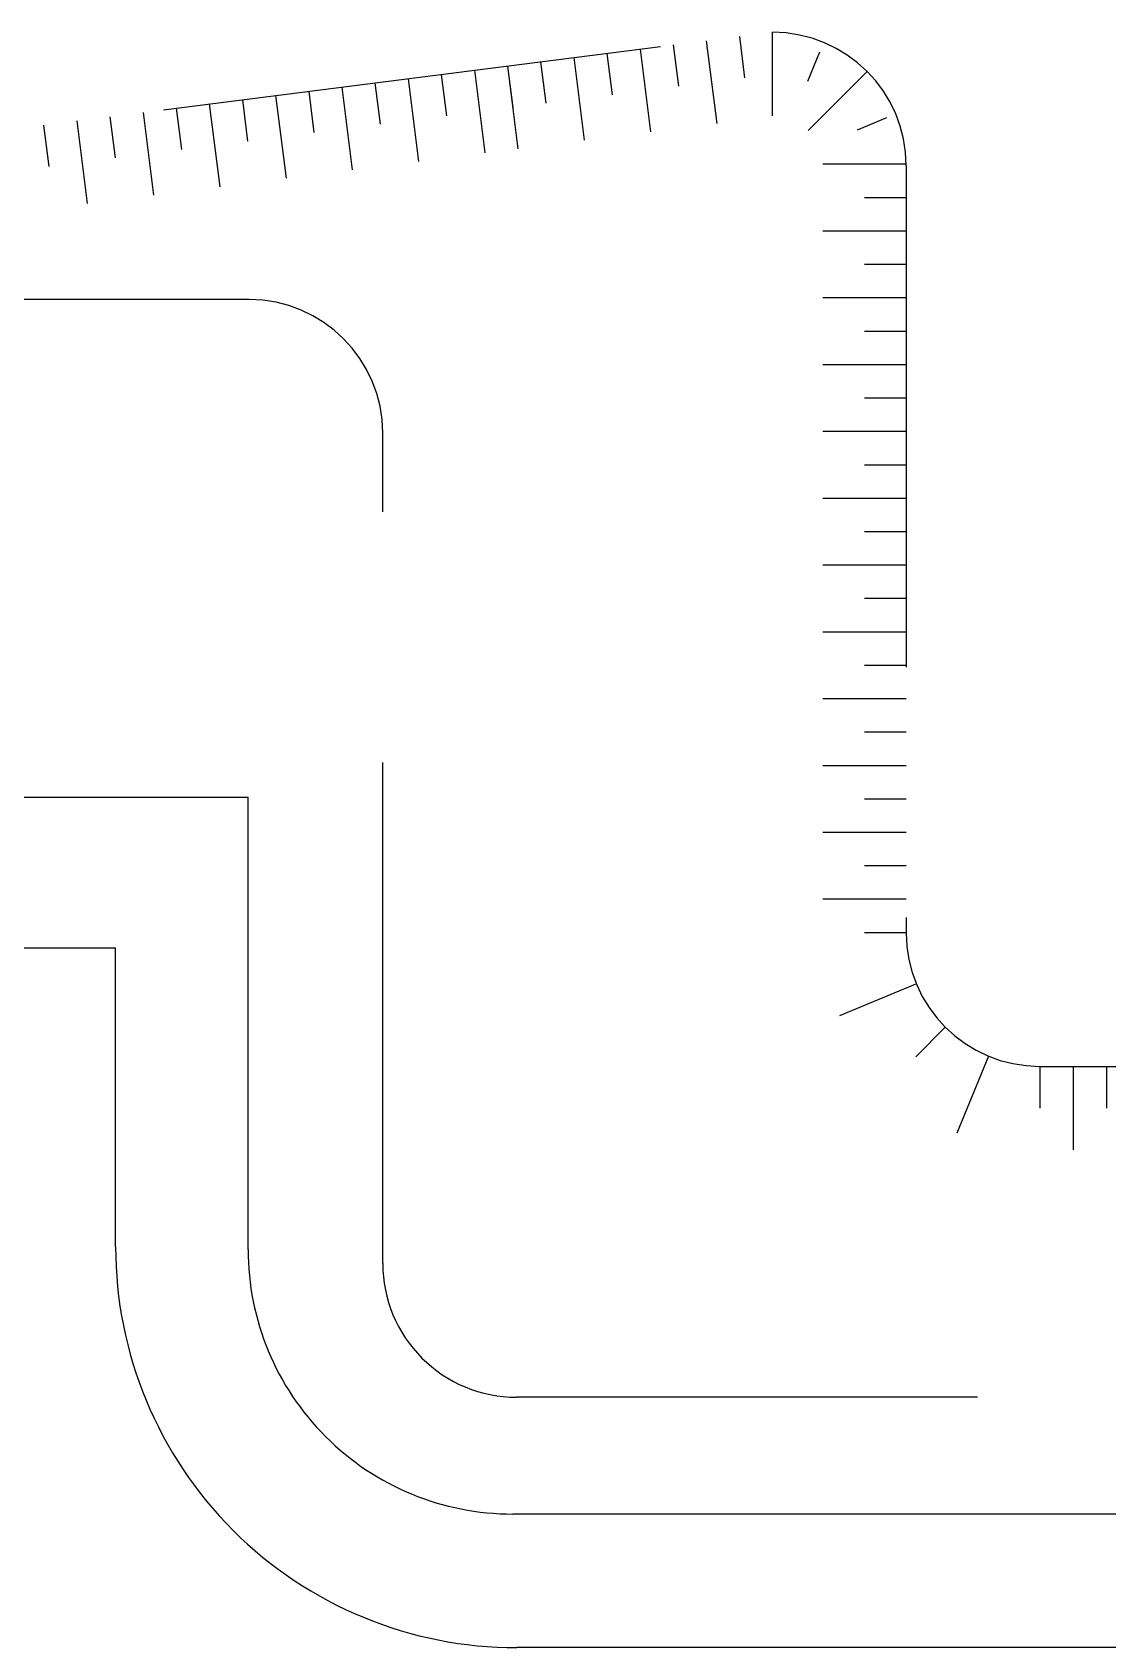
# Model space of a CAD drawing. Header units: millimetres. Extents: x 2046 to 2564, y 885 to 1120.
# Drawn here: x 2200.09 to 2216.19, y 970.89 to 995.07 of the extents above; entities that cross this region are included whole.
import ezdxf

# ---------------------------------------------------------------- set-up
doc = ezdxf.new("R2010")
doc.units = ezdxf.units.MM
doc.header["$LTSCALE"] = 10
doc.linetypes.add('HIDDEN', pattern=[0.375, 0.25, -0.125])
doc.layers.add('AR-CALÇADA', color=1, linetype='Continuous')
doc.layers.add('AR-PROJ', color=1, linetype='HIDDEN')

# ---------------------------------------------------------------- blocks, each defined once
blk = doc.blocks.new('TALUDE')
at = {"layer": 'AR-PROJ', "ltscale": 3}
for p, q in [((-180.754, 13.924), (-149.318, 17.924)), ((-147.318, 15.924), (-147.318, 4.448)), ((-157.153, 13.924), (-180.754, 13.924)), ((-155.153, -0.503), (-155.153, 11.924)), ((-145.318, 2.448), (-78.436, 2.448)), ((0, -2.497), (-153.153, -2.503))]:
    blk.add_line(p, q, dxfattribs=at)
at = {"layer": 'AR-PROJ'}
for p, q in [((-149.318, 16.676), (-149.318, 17.924)), ((-151.302, 17.671), (-151.145, 16.434)), ((-150.806, 17.734), (-150.728, 17.116)), ((-150.31, 17.797), (-150.153, 16.56)), ((-149.814, 17.861), (-149.736, 17.242)), ((-153.286, 17.419), (-153.208, 16.8)), ((-153.286, 17.419), (-153.129, 16.182)), ((-152.79, 17.482), (-152.712, 16.863)), ((-152.294, 17.545), (-152.137, 16.308)), ((-151.798, 17.608), (-151.72, 16.99)), ((-148.792, 17.195), (-148.611, 17.631)), ((-155.27, 17.166), (-155.192, 16.548)), ((-154.774, 17.229), (-154.617, 15.992)), ((-154.278, 17.293), (-154.2, 16.674)), ((-153.782, 17.356), (-153.625, 16.118)), ((-148.786, 16.456), (-147.904, 17.338)), ((-156.758, 16.977), (-156.601, 15.74)), ((-156.262, 17.04), (-156.184, 16.422)), ((-155.766, 17.103), (-155.609, 15.866)), ((-158.742, 16.725), (-158.585, 15.487)), ((-158.246, 16.788), (-158.168, 16.169)), ((-157.75, 16.851), (-157.593, 15.613)), ((-157.254, 16.914), (-157.176, 16.295)), ((-160.23, 16.535), (-160.152, 15.917)), ((-159.734, 16.598), (-159.577, 15.361)), ((-159.238, 16.661), (-159.16, 16.043)), ((-147.611, 16.643), (-148.05, 16.458)), ((-147.318, 15.948), (-148.566, 15.948)), ((-147.318, 15.448), (-147.942, 15.448)), ((-147.318, 15.448), (-147.942, 15.448)), ((-147.318, 14.948), (-148.566, 14.948)), ((-147.318, 14.448), (-147.942, 14.448)), ((-147.318, 13.948), (-148.566, 13.948)), ((-147.318, 13.448), (-147.942, 13.448)), ((-147.318, 13.448), (-147.942, 13.448)), ((-147.318, 12.948), (-148.566, 12.948)), ((-147.318, 12.448), (-147.942, 12.448)), ((-147.318, 11.948), (-148.566, 11.948)), ((-147.318, 11.448), (-147.942, 11.448)), ((-147.318, 10.948), (-148.566, 10.948)), ((-147.318, 10.448), (-147.942, 10.448)), ((-147.318, 9.948), (-148.566, 9.948)), ((-147.318, 9.448), (-147.942, 9.448)), ((-147.318, 8.948), (-148.566, 8.948)), ((-147.318, 8.448), (-147.942, 8.448)), ((-147.318, 7.948), (-148.566, 7.948)), ((-147.318, 7.448), (-147.942, 7.448)), ((-147.318, 6.948), (-148.566, 6.948)), ((-147.318, 6.448), (-147.942, 6.448)), ((-147.318, 5.948), (-148.566, 5.948)), ((-147.318, 5.448), (-147.942, 5.448)), ((-147.318, 4.948), (-148.566, 4.948)), ((-147.318, 4.448), (-147.942, 4.448)), ((-147.166, 3.682), (-148.318, 3.205)), ((-146.733, 3.034), (-147.174, 2.593)), ((-146.084, 2.6), (-146.561, 1.448)), ((-145.318, 2.448), (-145.318, 1.824)), ((-145.318, 2.448), (-145.318, 1.824)), ((-144.818, 2.448), (-144.818, 1.201)), ((-144.318, 2.448), (-144.318, 1.824))]:
    blk.add_line(p, q, dxfattribs=at)
at = {"layer": 'AR-PROJ', "ltscale": 3}
for centre, start, end in [((-149.318, 15.924), 0, 90), ((-157.153, 11.924), 360, 90), ((-145.318, 4.448), 180, 270), ((-153.153, -0.503), 180, 270.002)]:
    blk.add_arc(centre, 2, start, end, dxfattribs=at)

msp = doc.modelspace()

# ---------------------------------------------------------------- linework, layer by layer
at = {"layer": 'AR-CALÇADA'}
for p, q in [((2199.911, 983.622), (2203.32, 983.622)), ((2203.32, 976.853), (2203.32, 983.622)), ((2199.911, 981.367), (2201.337, 981.367)), ((2201.337, 976.893), (2201.337, 981.367)), ((2274.661, 972.893), (2207.285, 972.893)), ((2220.538, 970.893), (2207.345, 970.893))]:
    msp.add_line(p, q, dxfattribs=at)
for centre, radius, end in [((2207.337, 976.893), 6, 270.0747), ((2207.28, 976.853), 3.96, 270.0734)]:
    msp.add_arc(centre, radius, 180, end, dxfattribs=at)

# ---------------------------------------------------------------- block references
at = {"layer": 'AR-PROJ'}
msp.add_blockref('TALUDE', (2360.49, 977.145), dxfattribs=at)

doc.saveas('drawing.dxf')
